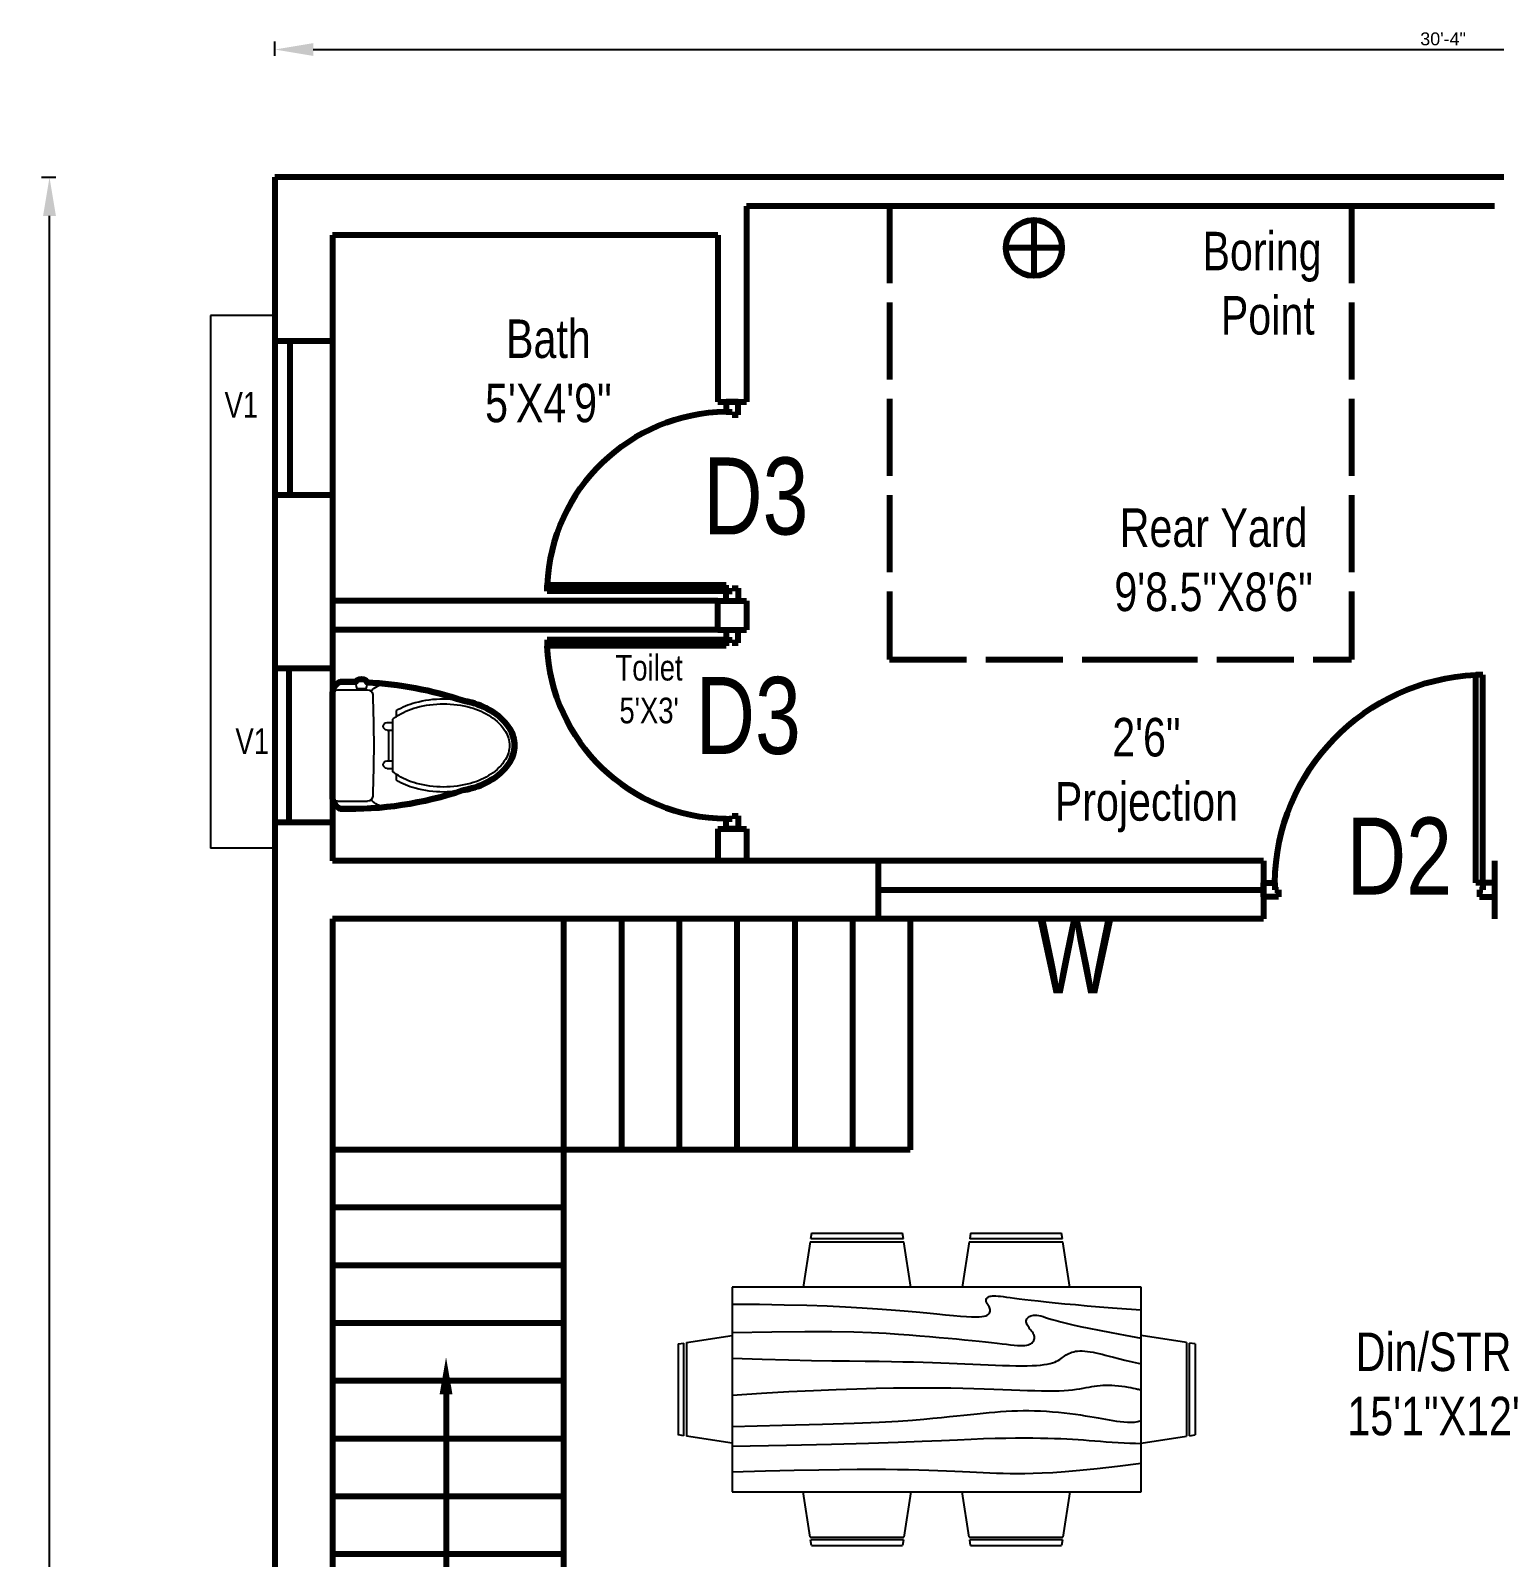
# Model space of a CAD drawing. Header units: inches. Extents: x 934 to 13503, y 40 to 6452.
# Drawn here: x 2900.7 to 3128.8, y 4533.9 to 4771.7 of the extents above; entities that cross this region are included whole.
import ezdxf

# ---------------------------------------------------------------- set-up
doc = ezdxf.new("R2010")
doc.units = ezdxf.units.IN
doc.linetypes.add('ACAD_ISO02W100', pattern=[15, 12, -3])
for name, color, linetype in [('door', 130, 'Continuous'), ('FURNITURE', 122, 'Continuous'), ('SANITARY', 151, 'Continuous'), ('staircase', 190, 'Continuous'), ('WINDOW', 2, 'Continuous')]:
    doc.layers.add(name, color=color, linetype=linetype)
doc.styles.get("Standard").update_dxf_attribs({"font": 'arial.ttf'})
doc.styles.add('YQ_DIM', font='solid1.shx', dxfattribs={"width": 0.8, "bigfont": 'HZDX.SHX'})
doc.dimstyles.new('feet inch', dxfattribs={"dimtxt": 2, "dimasz": 6, "dimexe": 1.25, "dimexo": 0.275, "dimtad": 1, "dimdec": 0, "dimdsep": 46, "dimlunit": 4, "dimtxsty": 'Standard', "dimcen": 2.5, "dimclrd": 2, "dimadec": 0, "dimazin": 0, "dimtfac": 1, "dimtdec": 0, "dimtmove": 0, "dimatfit": 3, "dimldrblk": 'ARCHTICK', "dimfxl": 1, "dimfxlon": 1, "dimarcsym": 0})

# ---------------------------------------------------------------- blocks, each defined once
blk = doc.blocks.new('DR_D01')
at = {"lineweight": 80}
for p, q in [((-0.45, 0.93), (-0.42, 0.93)), ((-0.45, 0.03), (-0.45, 0.93)), ((-0.42, 0.03), (-0.42, 0.93)), ((-0.5, 0.03), (-0.42, 0.03)), ((-0.5, 0.03), (-0.5, -0.03)), ((-0.45, 0.03), (-0.45, 0)), ((-0.45, 0), (-0.435, 0)), ((-0.435, 0), (-0.435, -0.03)), ((0.435, 0), (0.435, -0.03)), ((0.45, 0), (0.435, 0)), ((0.45, 0.03), (0.45, 0)), ((0.5, 0.03), (0.45, 0.03)), ((0.5, -0.03), (0.5, 0.03)), ((-0.435, -0.03), (-0.5, -0.03)), ((0.435, -0.03), (0.5, -0.03))]:
    blk.add_line(p, q, dxfattribs=at)
blk.add_arc((-0.4602, 0.0206), 0.9103, 0.59152, 87.46644, dxfattribs=at)
blk = doc.blocks.new('yq_matong_01')
for p, q in [((0, 200.5), (0, -200.5)), ((20, 220.5), (138.8, 220.5)), ((252.5, 138), (252.5, 114.5)), ((215.8, 91), (238, 91)), ((215.8, 61), (238, 61)), ((223, 61), (223, -61)), ((238, 104.1), (238, -104.1)), ((215.8, -61), (238, -61)), ((215.8, -91), (238, -91)), ((252.5, -114.5), (252.5, -138)), ((20, -220.5), (138.8, -220.5)), ((97.4, -220.5), (97.4, -225.5)), ((97.4, -225.5), (131.6, -225.5)), ((131.6, -220.5), (131.6, -225.5))]:
    blk.add_line(p, q)
for centre, radius, start, end in [((54.8, 202.4), 54.8, 117.32201, 181.89921), ((63.9, -1165.4), 1416.8, 71.40679, 91.38565), ((216.6, 161.2), 83.2, 95.49628, 139.93242), ((20, 200.5), 20, 90, 180), ((138.8, 200.5), 20, 2.30634, 90), ((-4840.4, 0), 5003.3, 357.69366, 2.30634), ((439, -242.2), 426.7, 74.79123, 105.20877), ((406.6, -122.9), 283, 105.20877, 123.27785), ((406.6, -122.9), 303, 105.20877, 120.56985), ((439, -242.2), 406.7, 74.79123, 105.20877), ((471.4, -122.9), 283, 56.72215, 74.79123), ((471.4, -122.9), 303, 56.72215, 74.79123), ((520.9, -47.5), 212.8, 32.25649, 56.72215), ((215.8, 76), 15, 90, 270), ((357.1, -47.5), 192.8, 123.27785, 128.13838), ((520.9, -47.5), 192.8, 32.25649, 56.72215), ((596.2, 0), 123.8, 360, 32.25649), ((596.2, 0), 103.8, 360, 32.25649), ((520.9, 47.5), 192.8, 303.27785, 327.74351), ((596.2, 0), 103.8, 327.74351, 360), ((596.2, 0), 123.8, 327.74351, 360), ((215.8, -76), 15, 90, 270), ((357.1, 47.5), 192.8, 231.86162, 236.72215), ((406.6, 122.9), 283, 236.72215, 254.79123), ((471.4, 122.9), 283, 285.20877, 303.27785), ((520.9, 47.5), 212.8, 303.27785, 327.74351), ((63.9, 1165.4), 1416.8, 272.89667, 288.59321), ((406.6, 122.9), 303, 239.43015, 254.79123), ((439, 242.2), 426.7, 254.79123, 285.20877), ((439, 242.2), 406.7, 254.79123, 285.20877), ((471.4, 122.9), 303, 285.20877, 303.27785), ((51.3, -204.4), 51.4, 175.68696, 245.09182), ((20, -200.5), 20, 180, 270), ((156.6, -247.4), 63.1, 159.68336, 188.49388), ((72.4, -247.4), 63.1, 352.09441, 20.31664), ((138.8, -200.5), 20, 270, 357.69366), ((216.6, -161.2), 83.2, 220.06758, 264.50372), ((63.9, 1165.4), 1416.8, 268.61435, 271.20362), ((114.1, -225.6), 37, 237.52867, 304.27722)]:
    blk.add_arc(centre, radius, start, end)
blk = doc.blocks.new('Dining Set - 36 x 72 in.')
at = {"linetype": 'Continuous'}
for p, q in [((-22, 27.5), (-22.1562, 26.50042)), ((-22, 27.5), (-6, 27.5)), ((-5.8437, 26.49966), (-6, 27.5)), ((6, 27.5), (5.8438, 26.50042)), ((6, 27.5), (22, 27.5)), ((22.1563, 26.49966), (22, 27.5)), ((-22.2343, 26.00059), (-23.4847, 17.99762)), ((-22.2304, 26), (-5.7608, 26)), ((-5.8416, 26.5), (-22.1534, 26.5)), ((-4.5152, 17.99762), (-5.7655, 25.99926)), ((5.7657, 26.00059), (4.5153, 17.99762)), ((5.7696, 26), (22.2392, 26)), ((22.1584, 26.5), (5.8466, 26.5)), ((23.4848, 17.99762), (22.2345, 25.99926)), ((36, 18), (-36, 18)), ((-36, 18), (-36, -18)), ((36, -18), (36, 18)), ((-45.5, 8), (-44.5004, 8.15617)), ((-44.5, -8.15843), (-44.5, 8.15338)), ((-44.0006, 8.23428), (-35.9976, 9.48474)), ((-44, 8.23041), (-44, -8.23915)), ((44.0006, 8.23428), (35.9976, 9.48474)), ((44, 8.23041), (44, -8.23915)), ((44.5, -8.15843), (44.5, 8.15338)), ((45.5, 8), (44.5005, 8.15617)), ((-45.5, 8), (-45.5, -8)), ((45.5, 8), (45.5, -8)), ((-44.4997, -8.15631), (-45.5, -8)), ((44.4997, -8.15631), (45.5, -8)), ((-35.9976, -9.48476), (-43.9993, -8.2345)), ((35.9976, -9.48476), (43.9993, -8.2345)), ((-36, -18), (36, -18)), ((-22.2343, -26.0006), (-23.4847, -17.99762)), ((-4.5152, -17.99762), (-5.7655, -25.99928)), ((5.7657, -26.0006), (4.5153, -17.99762)), ((23.4848, -17.99762), (22.2345, -25.99928)), ((-22.2304, -26), (-5.7608, -26)), ((-22, -27.5), (-22.1562, -26.50044)), ((-5.8416, -26.5), (-22.1534, -26.5)), ((-5.8437, -26.49967), (-6, -27.5)), ((5.7696, -26), (22.2392, -26)), ((6, -27.5), (5.8438, -26.50044)), ((22.1584, -26.5), (5.8466, -26.5)), ((22.1563, -26.49967), (22, -27.5)), ((-22, -27.5), (-6, -27.5)), ((6, -27.5), (22, -27.5))]:
    blk.add_line(p, q, dxfattribs=at)
for points in [[(-36, 15), (-31.1772, 14.97754), (-26.8079, 14.91406), (-22.8538, 14.81543), (-19.276, 14.6875), (-16.0362, 14.53613), (-13.0957, 14.36718), (-10.4159, 14.18652), (-7.9583, 14), (-5.6904, 13.81315), (-3.6035, 13.63021), (-1.6954, 13.45508), (0.0365, 13.29166), (1.5945, 13.14388), (2.9811, 13.01562), (4.1988, 12.9108), (5.25, 12.83333), (6.1393, 12.78613), (6.8802, 12.76823), (7.4883, 12.77767), (7.9792, 12.8125), (8.3685, 12.87077), (8.6719, 12.95052), (8.9049, 13.0498), (9.0833, 13.16666), (9.2205, 13.29899), (9.3216, 13.44401), (9.3895, 13.59879), (9.4271, 13.76041), (9.4373, 13.92594), (9.4232, 14.09245), (9.3875, 14.257), (9.3333, 14.41666), (9.2638, 14.56917), (9.1836, 14.71484), (9.0975, 14.85465), (9.0104, 14.98958), (8.9272, 15.1206), (8.8529, 15.2487), (8.7922, 15.37483), (8.75, 15.5), (8.7305, 15.62467), (8.7344, 15.74739), (8.7617, 15.86621), (8.8125, 15.97916), (8.8867, 16.08431), (8.9844, 16.17968), (9.1055, 16.26334), (9.25, 16.33333), (9.4189, 16.38802), (9.6172, 16.42708), (9.8506, 16.45052), (10.125, 16.45833), (10.4463, 16.45052), (10.8203, 16.42708), (11.2529, 16.38802), (11.75, 16.33333), (12.3184, 16.26318), (12.9694, 16.17838), (13.7151, 16.07991), (14.5677, 15.96875), (15.5395, 15.84586), (16.6426, 15.71224), (17.8893, 15.56884), (19.2917, 15.41666), (20.859, 15.25667), (22.5879, 15.08984), (24.4721, 14.91715), (26.5052, 14.73958), (28.6809, 14.5581), (30.9929, 14.3737), (33.4347, 14.18733), (36, 14)], [(-36, 10), (-28.9766, 10.14274), (-23.1725, 10.20442), (-18.4241, 10.19775), (-14.5677, 10.13541), (-11.4399, 10.03011), (-8.877, 9.89453), (-6.7154, 9.74137), (-4.7917, 9.58333), (-2.9698, 9.43082), (-1.2246, 9.28515), (0.4415, 9.14534), (2.026, 9.01041), (3.5266, 8.87939), (4.9408, 8.7513), (6.266, 8.62516), (7.5, 8.5), (8.6411, 8.37549), (9.6914, 8.2539), (10.6538, 8.13818), (11.5312, 8.03125), (12.3267, 7.93603), (13.043, 7.85547), (13.6831, 7.79248), (14.25, 7.75), (14.7471, 7.7303), (15.1797, 7.73307), (15.5537, 7.75732), (15.875, 7.80208), (16.1494, 7.86637), (16.3828, 7.94922), (16.5811, 8.04964), (16.75, 8.16666), (16.8944, 8.29915), (17.0143, 8.44531), (17.1089, 8.60319), (17.1771, 8.77083), (17.218, 8.94629), (17.2305, 9.1276), (17.2137, 9.31282), (17.1667, 9.5), (17.0895, 9.6875), (16.987, 9.875), (16.8649, 10.0625), (16.7292, 10.25), (16.5856, 10.4375), (16.4401, 10.625), (16.2985, 10.8125), (16.1667, 11), (16.05, 11.18733), (15.9518, 11.3737), (15.8752, 11.5581), (15.8229, 11.73958), (15.798, 11.91715), (15.8034, 12.08984), (15.842, 12.25667), (15.9167, 12.41666), (16.0295, 12.56836), (16.1784, 12.70833), (16.3605, 12.83268), (16.5729, 12.9375), (16.8127, 13.01888), (17.0768, 13.07291), (17.3625, 13.0957), (17.6667, 13.08333), (17.9894, 13.03312), (18.3418, 12.94726), (18.7382, 12.82918), (19.1927, 12.68229), (19.7195, 12.51001), (20.3327, 12.31575), (21.0465, 12.10294), (21.875, 11.875), (22.8357, 11.63354), (23.959, 11.37304), (25.2786, 11.08618), (26.8282, 10.76562), (28.6414, 10.40405), (30.752, 9.99414), (33.1936, 9.52856), (36, 9)], [(-36, 5.5), (-30.7157, 5.3348), (-26.069, 5.20963), (-21.9946, 5.11767), (-18.4271, 5.05208), (-15.3009, 5.00602), (-12.5508, 4.97265), (-10.1112, 4.94515), (-7.9167, 4.91666), (-5.909, 4.88167), (-4.0586, 4.83984), (-2.3429, 4.79215), (-0.7396, 4.73958), (0.7739, 4.6831), (2.22, 4.6237), (3.6213, 4.56233), (5, 4.5), (6.373, 4.43782), (7.7344, 4.3776), (9.0723, 4.32129), (10.375, 4.27083), (11.6309, 4.22819), (12.8281, 4.19531), (13.9551, 4.17415), (15, 4.16666), (15.954, 4.17448), (16.819, 4.19791), (17.6001, 4.23698), (18.3021, 4.29166), (18.9299, 4.36198), (19.4883, 4.44791), (19.9823, 4.54948), (20.4167, 4.66666), (20.7969, 4.79899), (21.1302, 4.94401), (21.4245, 5.09879), (21.6875, 5.26041), (21.9271, 5.42594), (22.1511, 5.59245), (22.3672, 5.757), (22.5834, 5.91666), (22.8065, 6.06868), (23.0404, 6.21093), (23.2879, 6.34147), (23.5521, 6.45833), (23.8358, 6.55957), (24.142, 6.64323), (24.4735, 6.70735), (24.8334, 6.75), (25.2235, 6.76969), (25.642, 6.76692), (26.0858, 6.74267), (26.5521, 6.69791), (27.0379, 6.63362), (27.5404, 6.55078), (28.0565, 6.45036), (28.5834, 6.33333), (29.1242, 6.19987), (29.7071, 6.04687), (30.3661, 5.87044), (31.1354, 5.66666), (32.0493, 5.43164), (33.142, 5.16146), (34.4475, 4.85221), (36, 4.5)], [(-36, -1), (-30.7915, -0.6591), (-26.0195, -0.38216), (-21.6519, -0.16284), (-17.6563, 0.00521), (-14.0005, 0.12833), (-10.6523, 0.21289), (-7.5796, 0.26522), (-4.75, 0.29166), (-2.134, 0.29793), (0.2878, 0.28711), (2.5317, 0.26163), (4.6146, 0.22396), (6.5529, 0.17651), (8.3633, 0.12174), (10.0623, 0.06209), (11.6667, 0), (13.1899, -0.06201), (14.6341, -0.1211), (15.9982, -0.17432), (17.2813, -0.21875), (18.4823, -0.25147), (19.6003, -0.26953), (20.6343, -0.27002), (21.5834, -0.25), (22.4481, -0.20768), (23.2357, -0.14584), (23.9549, -0.06836), (24.6146, 0.02083), (25.2235, 0.11784), (25.7904, 0.21875), (26.3241, 0.31966), (26.8334, 0.41666), (27.3265, 0.50618), (27.8099, 0.58593), (28.2894, 0.65397), (28.7709, 0.70833), (29.2601, 0.74707), (29.763, 0.76823), (30.2855, 0.76985), (30.8334, 0.75), (31.4088, 0.70784), (31.9994, 0.64713), (32.589, 0.57275), (33.1615, 0.48958), (33.7008, 0.4025), (34.1908, 0.3164), (34.6153, 0.23616), (34.9584, 0.16666), (35.2099, 0.11165), (35.3848, 0.07031), (35.504, 0.04069), (35.5886, 0.02083), (35.6594, 0.00879), (35.7377, 0.0026), (35.8442, 0.00032), (36, 0)], [(-36, -6.5), (-27.1843, -6.31267), (-20.084, -6.1263), (-14.469, -5.9419), (-10.1094, -5.76042), (-6.7752, -5.58285), (-4.2363, -5.41016), (-2.2629, -5.24333), (-0.625, -5.08334), (0.8708, -4.93099), (2.2715, -4.78646), (3.5872, -4.64974), (4.8281, -4.52084), (6.0046, -4.39974), (7.127, -4.28646), (8.2053, -4.18099), (9.25, -4.08334), (10.2705, -3.99382), (11.2734, -3.91407), (12.2647, -3.84603), (13.25, -3.79167), (14.2354, -3.75293), (15.2266, -3.73177), (16.2295, -3.73015), (17.25, -3.75), (18.2912, -3.79248), (19.3451, -3.85547), (20.4009, -3.93604), (21.4479, -4.03125), (22.4754, -4.13819), (23.4727, -4.25391), (24.4289, -4.37549), (25.3334, -4.5), (26.1785, -4.62492), (26.9694, -4.74935), (27.7145, -4.87281), (28.4219, -4.99479), (29.1, -5.11483), (29.7572, -5.23242), (30.4016, -5.34709), (31.0417, -5.45834), (31.6837, -5.56437), (32.3262, -5.65821), (32.9658, -5.73153), (33.599, -5.77604), (34.2224, -5.78345), (34.8327, -5.74545), (35.4264, -5.65373), (36, -5.5)], [(-36, -10), (-26.4022, -9.81299), (-18.4675, -9.62891), (-11.9839, -9.45069), (-6.7396, -9.28125), (-2.5226, -9.12354), (0.8789, -8.98047), (3.6769, -8.85498), (6.0833, -8.75), (8.2767, -8.66765), (10.3021, -8.60677), (12.1712, -8.56543), (13.8958, -8.54167), (15.4876, -8.53353), (16.9583, -8.53907), (18.3197, -8.55632), (19.5834, -8.58334), (20.7616, -8.61841), (21.8685, -8.66081), (22.9188, -8.71004), (23.9271, -8.76563), (24.9081, -8.82707), (25.8763, -8.89388), (26.8465, -8.96558), (27.8334, -9.04167), (28.8474, -9.12118), (29.8828, -9.20117), (30.93, -9.27824), (31.9792, -9.34896), (33.0205, -9.40991), (34.0443, -9.45768), (35.0407, -9.48885), (36, -9.5)], [(-36, -14.5), (-30.0881, -14.33513), (-25.0332, -14.21224), (-20.7312, -14.12647), (-17.0781, -14.07292), (-13.97, -14.04671), (-11.3027, -14.04297), (-8.9724, -14.05681), (-6.875, -14.08334), (-4.9224, -14.11833), (-3.0905, -14.16016), (-1.3709, -14.20785), (0.2448, -14.26042), (1.7647, -14.3169), (3.1973, -14.3763), (4.5507, -14.43767), (5.8333, -14.5), (7.0554, -14.5621), (8.235, -14.62175), (9.3922, -14.67652), (10.5469, -14.72396), (11.7192, -14.76164), (12.929, -14.78711), (14.1965, -14.79794), (15.5417, -14.79167), (16.9933, -14.76424), (18.6152, -14.70508), (20.4804, -14.60197), (22.6615, -14.44271), (25.2312, -14.21509), (28.2624, -13.9069), (31.8277, -13.50594), (36, -13)]]:
    blk.add_lwpolyline(points, dxfattribs=at)
blk = doc.blocks.new('*D349')
at = {"layer": 'Defpoints', "color": 0, "lineweight": 80, "transparency": 16777216}
for p in [(3302.79, 4768.78), (2938.79, 4748.87), (3302.79, 4748.87)]:
    blk.add_point(p, dxfattribs=at)
at = {"layer": 'WINDOW', "color": 0, "lineweight": -2, "transparency": 16777216}
for p, q in [((2938.79, 4767.78), (2938.79, 4770.03)), ((3302.79, 4767.78), (3302.79, 4770.03))]:
    blk.add_line(p, q, dxfattribs=at)
at = {"layer": 'WINDOW', "color": 2, "lineweight": -2, "transparency": 16777216}
blk.add_line((2944.79, 4768.78), (3296.79, 4768.78), dxfattribs=at)
at = {"layer": 'WINDOW', "color": 2, "lineweight": 80, "transparency": 16777216}
for points in [[(2944.79, 4769.78), (2944.79, 4767.78), (2938.79, 4768.78)], [(3296.79, 4769.78), (3296.79, 4767.78), (3302.79, 4768.78)]]:
    blk.add_solid(points, dxfattribs=at)
at = {"layer": 'WINDOW', "color": 0, "lineweight": 80, "transparency": 16777216, "insert": (3120.79, 4770.43), "char_height": 2, "attachment_point": 5}
blk.add_mtext('30\'-4"', dxfattribs=at)
blk = doc.blocks.new('_ArchTick')
at = {"color": 0, "linetype": 'ByBlock', "lineweight": 80, "const_width": 0.15}
blk.add_lwpolyline([(-0.5, -0.5), (0.5, 0.5)], dxfattribs=at)
blk = doc.blocks.new('*D350')
at = {"layer": 'Defpoints', "color": 0, "lineweight": 80, "transparency": 16777216}
for p in [(2903.7, 4748.87), (2938.79, 4748.87), (2938.79, 4229.87)]:
    blk.add_point(p, dxfattribs=at)
at = {"layer": 'WINDOW', "color": 0, "lineweight": -2, "transparency": 16777216}
for p, q in [((2904.7, 4748.87), (2902.45, 4748.87)), ((2904.7, 4229.87), (2902.45, 4229.87))]:
    blk.add_line(p, q, dxfattribs=at)
at = {"layer": 'WINDOW', "color": 2, "lineweight": -2, "transparency": 16777216}
blk.add_line((2903.7, 4235.87), (2903.7, 4742.87), dxfattribs=at)
at = {"layer": 'WINDOW', "color": 2, "lineweight": 80, "transparency": 16777216}
for points in [[(2902.7, 4742.87), (2904.7, 4742.87), (2903.7, 4748.87)], [(2902.7, 4235.87), (2904.7, 4235.87), (2903.7, 4229.87)]]:
    blk.add_solid(points, dxfattribs=at)
at = {"layer": 'WINDOW', "color": 0, "lineweight": 80, "transparency": 16777216, "insert": (2902.06, 4489.37), "char_height": 2, "attachment_point": 5, "rotation": 90}
blk.add_mtext('43\'-3"', dxfattribs=at)

msp = doc.modelspace()

# ---------------------------------------------------------------- linework, layer by layer
at = {"lineweight": 80}
for p, q in [((3302.794, 4748.873), (2938.794, 4748.873)), ((2938.794, 4748.873), (2938.794, 4229.873)), ((2938.794, 4748.873), (2938.794, 4229.873)), ((3302.794, 4748.873), (2938.794, 4748.873)), ((3302.794, 4748.873), (2938.794, 4748.873)), ((2938.794, 4748.873), (2938.794, 4229.873)), ((2938.794, 4748.873), (2938.794, 4229.873)), ((3302.794, 4748.873), (2938.794, 4748.873)), ((3302.794, 4748.873), (2938.794, 4748.873)), ((2938.794, 4748.873), (2938.794, 4229.873)), ((2938.794, 4748.873), (2938.794, 4229.873)), ((3302.794, 4748.873), (2938.794, 4748.873)), ((3302.794, 4748.873), (2938.794, 4748.873)), ((2938.794, 4748.873), (2938.794, 4229.873)), ((2938.794, 4748.873), (2938.794, 4229.873)), ((3302.794, 4748.873), (2938.794, 4748.873)), ((3012.294, 4744.373), (3012.294, 4713.873)), ((3128.794, 4744.373), (3012.294, 4744.373)), ((3012.294, 4744.373), (3012.294, 4713.873)), ((3128.794, 4744.373), (3012.294, 4744.373)), ((3128.794, 4744.373), (3012.294, 4744.373)), ((3012.294, 4744.373), (3012.294, 4713.873)), ((3012.294, 4744.373), (3012.294, 4713.873)), ((3128.794, 4744.373), (3012.294, 4744.373)), ((3128.794, 4744.373), (3012.294, 4744.373)), ((3012.294, 4744.373), (3012.294, 4713.873)), ((3012.294, 4744.373), (3012.294, 4713.873)), ((3128.794, 4744.373), (3012.294, 4744.373)), ((3128.794, 4744.373), (3012.294, 4744.373)), ((3012.294, 4744.373), (3012.294, 4713.873)), ((3012.294, 4744.373), (3012.294, 4713.873)), ((3128.794, 4744.373), (3012.294, 4744.373)), ((2947.794, 4739.873), (2947.794, 4642.373)), ((3007.794, 4739.873), (2947.794, 4739.873)), ((2947.794, 4739.873), (2947.794, 4682.873)), ((2947.794, 4739.873), (2947.794, 4682.873)), ((2947.794, 4739.873), (2947.794, 4642.373)), ((3007.794, 4739.873), (2947.794, 4739.873)), ((3007.794, 4739.873), (2947.794, 4739.873)), ((2947.794, 4739.873), (2947.794, 4642.373)), ((2947.794, 4739.873), (2947.794, 4682.873)), ((2947.794, 4739.873), (2947.794, 4682.873)), ((2947.794, 4739.873), (2947.794, 4642.373)), ((3007.794, 4739.873), (2947.794, 4739.873)), ((3007.794, 4739.873), (2947.794, 4739.873)), ((2947.794, 4739.873), (2947.794, 4642.373)), ((2947.794, 4739.873), (2947.794, 4682.873)), ((2947.794, 4739.873), (2947.794, 4682.873)), ((2947.794, 4739.873), (2947.794, 4642.373)), ((3007.794, 4739.873), (2947.794, 4739.873)), ((3007.794, 4739.873), (2947.794, 4739.873)), ((2947.794, 4739.873), (2947.794, 4642.373)), ((2947.794, 4739.873), (2947.794, 4682.873)), ((2947.794, 4739.873), (2947.794, 4682.873)), ((2947.794, 4739.873), (2947.794, 4642.373)), ((3007.794, 4739.873), (2947.794, 4739.873)), ((3007.794, 4739.873), (3007.794, 4713.873)), ((3007.794, 4739.873), (3007.794, 4713.873)), ((3007.794, 4739.873), (3007.794, 4713.873)), ((3007.794, 4739.873), (3007.794, 4713.873)), ((3007.794, 4739.873), (3007.794, 4713.873)), ((3007.794, 4739.873), (3007.794, 4713.873)), ((3007.794, 4739.873), (3007.794, 4713.873)), ((3007.794, 4739.873), (3007.794, 4713.873)), ((3007.794, 4713.873), (3012.294, 4713.873)), ((3007.794, 4713.873), (3012.294, 4713.873)), ((3007.794, 4713.873), (3012.294, 4713.873)), ((3007.794, 4713.873), (3012.294, 4713.873)), ((3007.794, 4713.873), (3012.294, 4713.873)), ((3007.794, 4713.873), (3012.294, 4713.873)), ((3007.794, 4713.873), (3012.294, 4713.873)), ((3007.794, 4713.873), (3012.294, 4713.873)), ((3007.794, 4682.873), (2947.794, 4682.873)), ((3007.794, 4682.873), (2947.794, 4682.873)), ((3007.794, 4682.873), (2947.794, 4682.873)), ((3007.794, 4682.873), (2947.794, 4682.873)), ((3007.794, 4682.873), (2947.794, 4682.873)), ((3007.794, 4682.873), (2947.794, 4682.873)), ((3007.794, 4682.873), (2947.794, 4682.873)), ((3007.794, 4682.873), (2947.794, 4682.873)), ((3007.794, 4682.873), (3012.294, 4682.873)), ((3007.794, 4678.373), (3007.794, 4682.873)), ((3007.794, 4678.373), (3007.794, 4682.873)), ((3007.794, 4682.873), (3012.294, 4682.873)), ((3007.794, 4682.873), (3012.294, 4682.873)), ((3007.794, 4678.373), (3007.794, 4682.873)), ((3007.794, 4678.373), (3007.794, 4682.873)), ((3007.794, 4682.873), (3012.294, 4682.873)), ((3007.794, 4682.873), (3012.294, 4682.873)), ((3007.794, 4678.373), (3007.794, 4682.873)), ((3007.794, 4678.373), (3007.794, 4682.873)), ((3007.794, 4682.873), (3012.294, 4682.873)), ((3007.794, 4682.873), (3012.294, 4682.873)), ((3007.794, 4678.373), (3007.794, 4682.873)), ((3007.794, 4678.373), (3007.794, 4682.873)), ((3007.794, 4682.873), (3012.294, 4682.873)), ((3012.294, 4682.873), (3012.294, 4678.373)), ((3012.294, 4682.873), (3012.294, 4678.373)), ((3012.294, 4682.873), (3012.294, 4678.373)), ((3012.294, 4682.873), (3012.294, 4678.373)), ((3012.294, 4682.873), (3012.294, 4678.373)), ((3012.294, 4682.873), (3012.294, 4678.373)), ((3012.294, 4682.873), (3012.294, 4678.373)), ((3012.294, 4682.873), (3012.294, 4678.373)), ((3007.794, 4678.373), (2947.794, 4678.373)), ((2947.794, 4678.373), (2947.794, 4642.373)), ((2947.794, 4678.373), (2947.794, 4642.373)), ((3007.794, 4678.373), (2947.794, 4678.373)), ((3007.794, 4678.373), (2947.794, 4678.373)), ((2947.794, 4678.373), (2947.794, 4642.373)), ((2947.794, 4678.373), (2947.794, 4642.373)), ((3007.794, 4678.373), (2947.794, 4678.373)), ((3007.794, 4678.373), (2947.794, 4678.373)), ((2947.794, 4678.373), (2947.794, 4642.373)), ((2947.794, 4678.373), (2947.794, 4642.373)), ((3007.794, 4678.373), (2947.794, 4678.373)), ((3007.794, 4678.373), (2947.794, 4678.373)), ((2947.794, 4678.373), (2947.794, 4642.373)), ((2947.794, 4678.373), (2947.794, 4642.373)), ((3007.794, 4678.373), (2947.794, 4678.373)), ((3007.794, 4678.373), (3012.294, 4678.373)), ((3007.794, 4678.373), (3012.294, 4678.373)), ((3007.794, 4678.373), (3012.294, 4678.373)), ((3007.794, 4678.373), (3012.294, 4678.373)), ((3007.794, 4678.373), (3012.294, 4678.373)), ((3007.794, 4678.373), (3012.294, 4678.373)), ((3007.794, 4678.373), (3012.294, 4678.373)), ((3007.794, 4678.373), (3012.294, 4678.373)), ((3007.794, 4647.373), (3007.794, 4642.373)), ((3007.794, 4647.373), (3012.294, 4647.373)), ((3007.794, 4647.373), (3012.294, 4647.373)), ((3007.794, 4647.373), (3007.794, 4642.373)), ((3007.794, 4647.373), (3007.794, 4642.373)), ((3007.794, 4647.373), (3012.294, 4647.373)), ((3007.794, 4647.373), (3012.294, 4647.373)), ((3007.794, 4647.373), (3007.794, 4642.373)), ((3007.794, 4647.373), (3007.794, 4642.373)), ((3007.794, 4647.373), (3012.294, 4647.373)), ((3007.794, 4647.373), (3012.294, 4647.373)), ((3007.794, 4647.373), (3007.794, 4642.373)), ((3007.794, 4647.373), (3007.794, 4642.373)), ((3007.794, 4647.373), (3012.294, 4647.373)), ((3007.794, 4647.373), (3012.294, 4647.373)), ((3007.794, 4647.373), (3007.794, 4642.373)), ((3012.294, 4647.373), (3012.294, 4642.373)), ((3012.294, 4647.373), (3012.294, 4642.373)), ((3012.294, 4647.373), (3012.294, 4642.373)), ((3012.294, 4647.373), (3012.294, 4642.373)), ((3012.294, 4647.373), (3012.294, 4642.373)), ((3012.294, 4647.373), (3012.294, 4642.373)), ((3012.294, 4647.373), (3012.294, 4642.373)), ((3012.294, 4647.373), (3012.294, 4642.373)), ((3092.794, 4642.373), (2947.794, 4642.373)), ((3092.794, 4642.373), (2947.794, 4642.373)), ((3092.794, 4642.373), (2947.794, 4642.373)), ((3092.794, 4642.373), (2947.794, 4642.373)), ((3092.794, 4642.373), (2947.794, 4642.373)), ((3092.794, 4642.373), (2947.794, 4642.373)), ((3092.794, 4642.373), (2947.794, 4642.373)), ((3092.794, 4642.373), (2947.794, 4642.373)), ((3032.794, 4642.373), (3032.794, 4633.373)), ((3032.794, 4642.373), (3032.794, 4633.373)), ((3032.794, 4642.373), (3032.794, 4633.373)), ((3032.794, 4642.373), (3032.794, 4633.373)), ((3032.794, 4642.373), (3032.794, 4633.373)), ((3032.794, 4642.373), (3032.794, 4633.373)), ((3032.794, 4642.373), (3032.794, 4633.373)), ((3092.794, 4642.373), (3092.794, 4633.373)), ((3092.794, 4642.373), (3092.794, 4633.373)), ((3092.794, 4642.373), (3092.794, 4633.373)), ((3092.794, 4642.373), (3092.794, 4633.373)), ((3092.794, 4642.373), (3092.794, 4633.373)), ((3092.794, 4642.373), (3092.794, 4633.373)), ((3092.794, 4642.373), (3092.794, 4633.373)), ((3128.794, 4642.373), (3128.794, 4633.373)), ((3128.794, 4642.373), (3128.794, 4633.373)), ((3128.794, 4642.373), (3128.794, 4633.373)), ((3128.794, 4642.373), (3128.794, 4633.373)), ((3128.794, 4642.373), (3128.794, 4633.373)), ((3128.794, 4642.373), (3128.794, 4633.373)), ((3128.794, 4642.373), (3128.794, 4633.373)), ((3128.794, 4642.373), (3128.794, 4633.373)), ((3032.794, 4637.873), (3092.794, 4637.873)), ((3032.794, 4637.873), (3092.794, 4637.873)), ((3032.794, 4637.873), (3092.794, 4637.873)), ((3032.794, 4637.873), (3092.794, 4637.873)), ((3032.794, 4637.873), (3092.794, 4637.873)), ((3032.794, 4637.873), (3092.794, 4637.873)), ((3032.794, 4637.873), (3092.794, 4637.873)), ((3092.794, 4633.373), (2947.794, 4633.373)), ((2947.794, 4633.373), (2947.794, 4480.373)), ((2947.794, 4633.373), (2947.794, 4480.373)), ((3092.794, 4633.373), (2947.794, 4633.373)), ((3092.794, 4633.373), (2947.794, 4633.373)), ((2947.794, 4633.373), (2947.794, 4480.373)), ((2947.794, 4633.373), (2947.794, 4480.373)), ((3092.794, 4633.373), (2947.794, 4633.373)), ((3092.794, 4633.373), (2947.794, 4633.373)), ((2947.794, 4633.373), (2947.794, 4480.373)), ((2947.794, 4633.373), (2947.794, 4480.373)), ((3092.794, 4633.373), (2947.794, 4633.373)), ((3092.794, 4633.373), (2947.794, 4633.373)), ((2947.794, 4633.373), (2947.794, 4480.373)), ((2947.794, 4633.373), (2947.794, 4480.373)), ((3092.794, 4633.373), (2947.794, 4633.373))]:
    msp.add_line(p, q, dxfattribs=at)
at = {"layer": 'SANITARY', "lineweight": 80}
msp.add_line((2947.794, 4652.477), (2947.794, 4668.268), dxfattribs=at)
msp.add_line((2947.794, 4652.477), (2947.794, 4668.268), dxfattribs=at)
msp.add_line((2947.794, 4652.477), (2947.794, 4668.268), dxfattribs=at)
msp.add_line((2947.794, 4652.477), (2947.794, 4668.268), dxfattribs=at)
msp.add_line((2947.794, 4652.477), (2947.794, 4668.268), dxfattribs=at)
msp.add_line((2947.794, 4652.477), (2947.794, 4668.268), dxfattribs=at)
msp.add_line((2947.794, 4652.477), (2947.794, 4668.268), dxfattribs=at)
msp.add_lwpolyline([(2968.094, 4653.385, -0.0873957), (2948.96, 4650.49, -0.2894729), (2947.794, 4652.477), (2947.794, 4668.268, -0.3124462), (2948.96, 4670.256, -0.0112983), (2951.48, 4670.26, -0.0224449), (2951.503, 4670.481, -0.2997697), (2953.105, 4670.456, -0.0258196), (2953.128, 4670.201, -0.0685964), (2968.094, 4667.36, -0.021224), (2969.484, 4667.045, -0.079005), (2972.9, 4665.507, -0.1071589), (2975.388, 4662.974, -0.1416823), (2976.141, 4660.373, -0.1416823), (2975.388, 4657.771, -0.1071589), (2972.9, 4655.238, -0.079005), (2969.484, 4653.7, -0.021224)], format="xyb", close=True, dxfattribs=at)
for centre, radius, start, end in [((2949.812, 4668.42), 2.024, 114.90818, 184.31304), ((2949.812, 4668.42), 2.024, 114.90818, 184.31304), ((2949.812, 4668.42), 2.024, 114.90818, 184.31304), ((2950.309, 4614.491), 55.78, 88.79638, 91.38565), ((2950.309, 4614.491), 55.78, 88.79638, 91.38565), ((2950.309, 4614.491), 55.78, 88.79638, 91.38565), ((2953.961, 4670.114), 2.485, 171.50612, 176.64924), ((2953.961, 4670.114), 2.485, 171.50612, 176.64924), ((2953.961, 4670.114), 2.485, 171.50612, 176.64924), ((2952.285, 4669.253), 1.456, 55.72278, 122.47133), ((2952.285, 4669.253), 1.456, 55.72278, 122.47133), ((2952.285, 4669.253), 1.456, 55.72278, 122.47133), ((2950.645, 4670.114), 2.485, 1.98948, 7.90559), ((2950.645, 4670.114), 2.485, 1.98948, 7.90559), ((2950.645, 4670.114), 2.485, 1.98948, 7.90559), ((2950.309, 4614.491), 55.78, 71.40679, 87.10333), ((2950.309, 4614.491), 55.78, 71.40679, 87.10333), ((2950.309, 4614.491), 55.78, 71.40679, 87.10333), ((2965.078, 4650.836), 16.798, 74.79123, 79.65468), ((2965.078, 4650.836), 16.798, 74.79123, 79.65468), ((2965.078, 4650.836), 16.798, 74.79123, 79.65468), ((2966.355, 4655.534), 11.929, 56.72215, 74.79123), ((2966.355, 4655.534), 11.929, 56.72215, 74.79123), ((2966.355, 4655.534), 11.929, 56.72215, 74.79123), ((2968.303, 4658.503), 8.378, 32.25649, 56.72215), ((2968.303, 4658.503), 8.378, 32.25649, 56.72215), ((2968.303, 4658.503), 8.378, 32.25649, 56.72215), ((2971.266, 4660.373), 4.874, 0, 32.25649), ((2971.266, 4660.373), 4.874, 0, 32.25649), ((2971.266, 4660.373), 4.874, 0, 32.25649), ((2971.266, 4660.373), 4.874, 327.74351, 0), ((2971.266, 4660.373), 4.874, 327.74351, 0), ((2971.266, 4660.373), 4.874, 327.74351, 0), ((2968.303, 4662.243), 8.378, 303.27785, 327.74351), ((2968.303, 4662.243), 8.378, 303.27785, 327.74351), ((2968.303, 4662.243), 8.378, 303.27785, 327.74351), ((2966.355, 4665.211), 11.929, 285.20877, 303.27785), ((2966.355, 4665.211), 11.929, 285.20877, 303.27785), ((2966.355, 4665.211), 11.929, 285.20877, 303.27785), ((2950.309, 4706.254), 55.78, 268.61435, 288.59321), ((2950.309, 4706.254), 55.78, 268.61435, 288.59321), ((2950.309, 4706.254), 55.78, 268.61435, 288.59321), ((2965.078, 4669.909), 16.798, 280.34532, 285.20877), ((2965.078, 4669.909), 16.798, 280.34532, 285.20877), ((2965.078, 4669.909), 16.798, 280.34532, 285.20877), ((2949.95, 4652.406), 2.157, 178.10079, 242.67799), ((2949.95, 4652.406), 2.157, 178.10079, 242.67799), ((2949.95, 4652.406), 2.157, 178.10079, 242.67799)]:
    msp.add_arc(centre, radius, start, end, dxfattribs=at)
at = {"layer": 'staircase', "lineweight": 80}
for p, q in [((2983.794, 4633.373), (2983.794, 4489.373)), ((2983.794, 4633.373), (2983.794, 4489.373)), ((2983.794, 4633.373), (2983.794, 4489.373)), ((2983.794, 4633.373), (2983.794, 4489.373)), ((2983.794, 4633.373), (2983.794, 4489.373)), ((2983.794, 4633.373), (2983.794, 4489.373)), ((2983.794, 4633.373), (2983.794, 4489.373)), ((2983.794, 4633.373), (2983.794, 4489.373)), ((2992.794, 4633.373), (2992.794, 4597.373)), ((2992.794, 4633.373), (2992.794, 4597.373)), ((2992.794, 4633.373), (2992.794, 4597.373)), ((2992.794, 4633.373), (2992.794, 4597.373)), ((2992.794, 4633.373), (2992.794, 4597.373)), ((2992.794, 4633.373), (2992.794, 4597.373)), ((2992.794, 4633.373), (2992.794, 4597.373)), ((2992.794, 4633.373), (2992.794, 4597.373)), ((3001.794, 4633.373), (3001.794, 4597.373)), ((3001.794, 4633.373), (3001.794, 4597.373)), ((3001.794, 4633.373), (3001.794, 4597.373)), ((3001.794, 4633.373), (3001.794, 4597.373)), ((3001.794, 4633.373), (3001.794, 4597.373)), ((3001.794, 4633.373), (3001.794, 4597.373)), ((3001.794, 4633.373), (3001.794, 4597.373)), ((3001.794, 4633.373), (3001.794, 4597.373)), ((3010.794, 4633.373), (3010.794, 4597.373)), ((3010.794, 4633.373), (3010.794, 4597.373)), ((3010.794, 4633.373), (3010.794, 4597.373)), ((3010.794, 4633.373), (3010.794, 4597.373)), ((3010.794, 4633.373), (3010.794, 4597.373)), ((3010.794, 4633.373), (3010.794, 4597.373)), ((3010.794, 4633.373), (3010.794, 4597.373)), ((3010.794, 4633.373), (3010.794, 4597.373)), ((3019.794, 4633.373), (3019.794, 4597.373)), ((3019.794, 4633.373), (3019.794, 4597.373)), ((3019.794, 4633.373), (3019.794, 4597.373)), ((3019.794, 4633.373), (3019.794, 4597.373)), ((3019.794, 4633.373), (3019.794, 4597.373)), ((3019.794, 4633.373), (3019.794, 4597.373)), ((3019.794, 4633.373), (3019.794, 4597.373)), ((3019.794, 4633.373), (3019.794, 4597.373)), ((3028.794, 4633.373), (3028.794, 4597.373)), ((3028.794, 4633.373), (3028.794, 4597.373)), ((3028.794, 4633.373), (3028.794, 4597.373)), ((3028.794, 4633.373), (3028.794, 4597.373)), ((3028.794, 4633.373), (3028.794, 4597.373)), ((3028.794, 4633.373), (3028.794, 4597.373)), ((3028.794, 4633.373), (3028.794, 4597.373)), ((3028.794, 4633.373), (3028.794, 4597.373)), ((3037.794, 4633.373), (3037.794, 4597.373)), ((3037.794, 4633.373), (3037.794, 4597.373)), ((3037.794, 4633.373), (3037.794, 4597.373)), ((3037.794, 4633.373), (3037.794, 4597.373)), ((3037.794, 4633.373), (3037.794, 4597.373)), ((3037.794, 4633.373), (3037.794, 4597.373)), ((3037.794, 4633.373), (3037.794, 4597.373)), ((3037.794, 4633.373), (3037.794, 4597.373)), ((3037.794, 4597.373), (2947.794, 4597.373)), ((3037.794, 4597.373), (2947.794, 4597.373)), ((3037.794, 4597.373), (2947.794, 4597.373)), ((3037.794, 4597.373), (2947.794, 4597.373)), ((3037.794, 4597.373), (2947.794, 4597.373)), ((3037.794, 4597.373), (2947.794, 4597.373)), ((3037.794, 4597.373), (2947.794, 4597.373)), ((3037.794, 4597.373), (2947.794, 4597.373)), ((2983.794, 4588.373), (2947.794, 4588.373)), ((2983.794, 4588.373), (2947.794, 4588.373)), ((2983.794, 4588.373), (2947.794, 4588.373)), ((2983.794, 4588.373), (2947.794, 4588.373)), ((2983.794, 4588.373), (2947.794, 4588.373)), ((2983.794, 4588.373), (2947.794, 4588.373)), ((2983.794, 4588.373), (2947.794, 4588.373)), ((2983.794, 4588.373), (2947.794, 4588.373)), ((2983.794, 4579.373), (2947.794, 4579.373)), ((2983.794, 4579.373), (2947.794, 4579.373)), ((2983.794, 4579.373), (2947.794, 4579.373)), ((2983.794, 4579.373), (2947.794, 4579.373)), ((2983.794, 4579.373), (2947.794, 4579.373)), ((2983.794, 4579.373), (2947.794, 4579.373)), ((2983.794, 4579.373), (2947.794, 4579.373)), ((2983.794, 4579.373), (2947.794, 4579.373)), ((2983.794, 4570.373), (2947.794, 4570.373)), ((2983.794, 4570.373), (2947.794, 4570.373)), ((2983.794, 4570.373), (2947.794, 4570.373)), ((2983.794, 4570.373), (2947.794, 4570.373)), ((2983.794, 4570.373), (2947.794, 4570.373)), ((2983.794, 4570.373), (2947.794, 4570.373)), ((2983.794, 4570.373), (2947.794, 4570.373)), ((2983.794, 4570.373), (2947.794, 4570.373)), ((2983.794, 4561.373), (2947.794, 4561.373)), ((2983.794, 4561.373), (2947.794, 4561.373)), ((2983.794, 4561.373), (2947.794, 4561.373)), ((2983.794, 4561.373), (2947.794, 4561.373)), ((2983.794, 4561.373), (2947.794, 4561.373)), ((2983.794, 4561.373), (2947.794, 4561.373)), ((2983.794, 4561.373), (2947.794, 4561.373)), ((2983.794, 4561.373), (2947.794, 4561.373)), ((2983.794, 4552.373), (2947.794, 4552.373)), ((2983.794, 4552.373), (2947.794, 4552.373)), ((2983.794, 4552.373), (2947.794, 4552.373)), ((2983.794, 4552.373), (2947.794, 4552.373)), ((2983.794, 4552.373), (2947.794, 4552.373)), ((2983.794, 4552.373), (2947.794, 4552.373)), ((2983.794, 4552.373), (2947.794, 4552.373)), ((2983.794, 4552.373), (2947.794, 4552.373)), ((2983.794, 4543.373), (2947.794, 4543.373)), ((2983.794, 4543.373), (2947.794, 4543.373)), ((2983.794, 4543.373), (2947.794, 4543.373)), ((2983.794, 4543.373), (2947.794, 4543.373)), ((2983.794, 4543.373), (2947.794, 4543.373)), ((2983.794, 4543.373), (2947.794, 4543.373)), ((2983.794, 4543.373), (2947.794, 4543.373)), ((2983.794, 4543.373), (2947.794, 4543.373)), ((2983.794, 4534.373), (2947.794, 4534.373)), ((2983.794, 4534.373), (2947.794, 4534.373)), ((2983.794, 4534.373), (2947.794, 4534.373)), ((2983.794, 4534.373), (2947.794, 4534.373)), ((2983.794, 4534.373), (2947.794, 4534.373)), ((2983.794, 4534.373), (2947.794, 4534.373)), ((2983.794, 4534.373), (2947.794, 4534.373)), ((2983.794, 4534.373), (2947.794, 4534.373))]:
    msp.add_line(p, q, dxfattribs=at)
at = {"layer": 'WINDOW', "color": 0, "linetype": 'ACAD_ISO02W100', "lineweight": 80}
for p, q in [((3034.544, 4744.373), (3034.544, 4673.774)), ((3106.544, 4744.373), (3106.544, 4673.774)), ((3034.544, 4673.774), (3070.544, 4673.774)), ((3070.544, 4673.774), (3106.544, 4673.774))]:
    msp.add_line(p, q, dxfattribs=at)
at = {"layer": 'WINDOW', "color": 0, "lineweight": 80}
for p, q in [((3057.049, 4742.229), (3057.049, 4733.506)), ((3061.411, 4737.868), (3052.688, 4737.868)), ((2965.473, 4559.292), (2965.473, 4508.022))]:
    msp.add_line(p, q, dxfattribs=at)
at = {"layer": 'WINDOW', "color": 0, "lineweight": 25}
for p, q in [((2938.794, 4727.373), (2928.794, 4727.373)), ((2928.794, 4727.373), (2928.794, 4644.373)), ((2938.794, 4723.373), (2938.794, 4727.373)), ((2938.794, 4648.373), (2938.794, 4644.373)), ((2938.794, 4644.373), (2928.794, 4644.373))]:
    msp.add_line(p, q, dxfattribs=at)
at = {"layer": 'WINDOW', "lineweight": 80}
for p, q in [((2947.794, 4723.373), (2938.794, 4723.373)), ((2947.794, 4723.373), (2938.794, 4723.373)), ((2947.794, 4723.373), (2938.794, 4723.373)), ((2947.794, 4723.373), (2938.794, 4723.373)), ((2947.794, 4723.373), (2938.794, 4723.373)), ((2947.794, 4723.373), (2938.794, 4723.373)), ((2947.794, 4723.373), (2938.794, 4723.373)), ((2947.794, 4723.373), (2938.794, 4723.373)), ((2941.143, 4723.291), (2941.143, 4699.373)), ((2941.143, 4723.291), (2941.143, 4699.373)), ((2941.143, 4723.291), (2941.143, 4699.373)), ((2941.143, 4723.291), (2941.143, 4699.373)), ((2941.143, 4723.291), (2941.143, 4699.373)), ((2941.143, 4723.291), (2941.143, 4699.373)), ((2941.143, 4723.291), (2941.143, 4699.373)), ((2941.143, 4723.291), (2941.143, 4699.373)), ((2947.794, 4699.373), (2938.794, 4699.373)), ((2947.794, 4699.373), (2938.794, 4699.373)), ((2947.794, 4699.373), (2938.794, 4699.373)), ((2947.794, 4699.373), (2938.794, 4699.373)), ((2947.794, 4699.373), (2938.794, 4699.373)), ((2947.794, 4699.373), (2938.794, 4699.373)), ((2947.794, 4699.373), (2938.794, 4699.373)), ((2947.794, 4699.373), (2938.794, 4699.373)), ((2947.794, 4672.373), (2938.794, 4672.373)), ((2947.794, 4672.373), (2938.794, 4672.373)), ((2947.794, 4672.373), (2938.794, 4672.373)), ((2947.794, 4672.373), (2938.794, 4672.373)), ((2947.794, 4672.373), (2938.794, 4672.373)), ((2947.794, 4672.373), (2938.794, 4672.373)), ((2947.794, 4672.373), (2938.794, 4672.373)), ((2947.794, 4672.373), (2938.794, 4672.373)), ((2941.027, 4648.373), (2941.027, 4672.373)), ((2941.027, 4648.373), (2941.027, 4672.373)), ((2941.027, 4648.373), (2941.027, 4672.373)), ((2941.027, 4648.373), (2941.027, 4672.373)), ((2941.027, 4648.373), (2941.027, 4672.373)), ((2941.027, 4648.373), (2941.027, 4672.373)), ((2941.027, 4648.373), (2941.027, 4672.373)), ((2941.027, 4648.373), (2941.027, 4672.373)), ((2947.794, 4648.373), (2938.794, 4648.373)), ((2947.794, 4648.373), (2938.794, 4648.373)), ((2947.794, 4648.373), (2938.794, 4648.373)), ((2947.794, 4648.373), (2938.794, 4648.373)), ((2947.794, 4648.373), (2938.794, 4648.373)), ((2947.794, 4648.373), (2938.794, 4648.373)), ((2947.794, 4648.373), (2938.794, 4648.373)), ((2947.794, 4648.373), (2938.794, 4648.373)), ((3032.794, 4642.373), (3032.794, 4633.373)), ((3092.794, 4642.373), (3092.794, 4633.373)), ((3032.794, 4637.873), (3092.794, 4637.873))]:
    msp.add_line(p, q, dxfattribs=at)
at = {"layer": 'WINDOW', "color": 0, "lineweight": 80}
msp.add_lwpolyline([(2965.473, 4565.077, 0, 2, 0), (2965.473, 4559.292, 2, 2, 0)], format="xyseb", dxfattribs=at)
msp.add_circle((3057.049, 4737.868), 4.362, dxfattribs=at)

# ---------------------------------------------------------------- block references
at = {"layer": 'door', "lineweight": 80, "yscale": 31, "zscale": 31}
for p, xscale, rotation in [((3010.044, 4698.373), 31, 89.99999999998977), ((3010.044, 4662.873), -31, 90.00000000002358)]:
    msp.add_blockref('DR_D01', p, dxfattribs=dict(at, xscale=xscale, rotation=rotation))
at = {"layer": 'door', "lineweight": 80, "xscale": -36, "yscale": 36, "zscale": 36}
msp.add_blockref('DR_D01', (3110.794, 4637.873), dxfattribs=at)
at = {"layer": 'FURNITURE', "lineweight": 80, "xscale": 0.8850900260991913, "yscale": 0.8850900260991913, "zscale": 0.8850900260991913}
msp.add_blockref('Dining Set - 36 x 72 in.', (3041.882, 4560.051), dxfattribs=at)
at = {"layer": 'SANITARY', "lineweight": 80, "xscale": -0.03937007874015748, "yscale": 0.03937007874015748, "zscale": 0.03937007874015748, "rotation": 180}
msp.add_blockref('yq_matong_01', (2947.794, 4660.373), dxfattribs=at)

# ---------------------------------------------------------------- texts
at = {"layer": 'WINDOW', "color": 0, "lineweight": 80, "attachment_point": 1, "style": 'YQ_DIM'}
for s, insert, char_height in [('\\pxqc;Boring\\P Point', (3083.313, 4740.385), 6), ('\\pxqc;Bath\\P5\'X4\'9"', (2971.554, 4726.728), 6), ('\\pxqc;Rear Yard\\P9\'8.5"X8\'6"', (3069.582, 4697.304), 6), ("\\pxqc;Toilet \\P5'X3'", (2991.278, 4674.482), 4), ('\\pxqc;2\'6"\\PProjection', (3060.304, 4664.654), 6), ('\\pxqc;Din/STR\\P15\'1"X12\'', (3105.878, 4568.908), 6)]:
    msp.add_mtext(s, dxfattribs=dict(at, insert=insert, char_height=char_height))
at = {"layer": 'WINDOW', "color": 0, "lineweight": 80, "width": 3.6661, "attachment_point": 1, "style": 'YQ_DIM'}
for s, insert, char_height in [('V1', (2930.972, 4715.434), 4), ('D3', (3005.513, 4705.235), 12), ('D3', (3004.332, 4671.041), 12), ('V1', (2932.663, 4663.035), 4), ('D2', (3105.77, 4649.143), 12), ('W', (3057.45, 4633.765), 12)]:
    msp.add_mtext(s, dxfattribs=dict(at, insert=insert, char_height=char_height))

# ---------------------------------------------------------------- dimensions: what is measured, and where the dimension line sits
at = {"layer": 'WINDOW', "color": 0, "lineweight": 80}
dim = msp.add_linear_dim(base=(3302.794, 4768.781), p1=(2938.794, 4748.873), p2=(3302.794, 4748.873), dimstyle='feet inch', dxfattribs=at)
dim.commit()
dim.dimension.update_dxf_attribs({"geometry": '*D349', "text_midpoint": (3120.794, 4770.428)})
dim = msp.add_linear_dim(base=(2903.705, 4748.873), p1=(2938.794, 4229.873), p2=(2938.794, 4748.873), angle=90, dimstyle='feet inch', dxfattribs=at)
dim.commit()
dim.dimension.update_dxf_attribs({"geometry": '*D350', "text_midpoint": (2902.058, 4489.373)})

doc.saveas('drawing.dxf')
